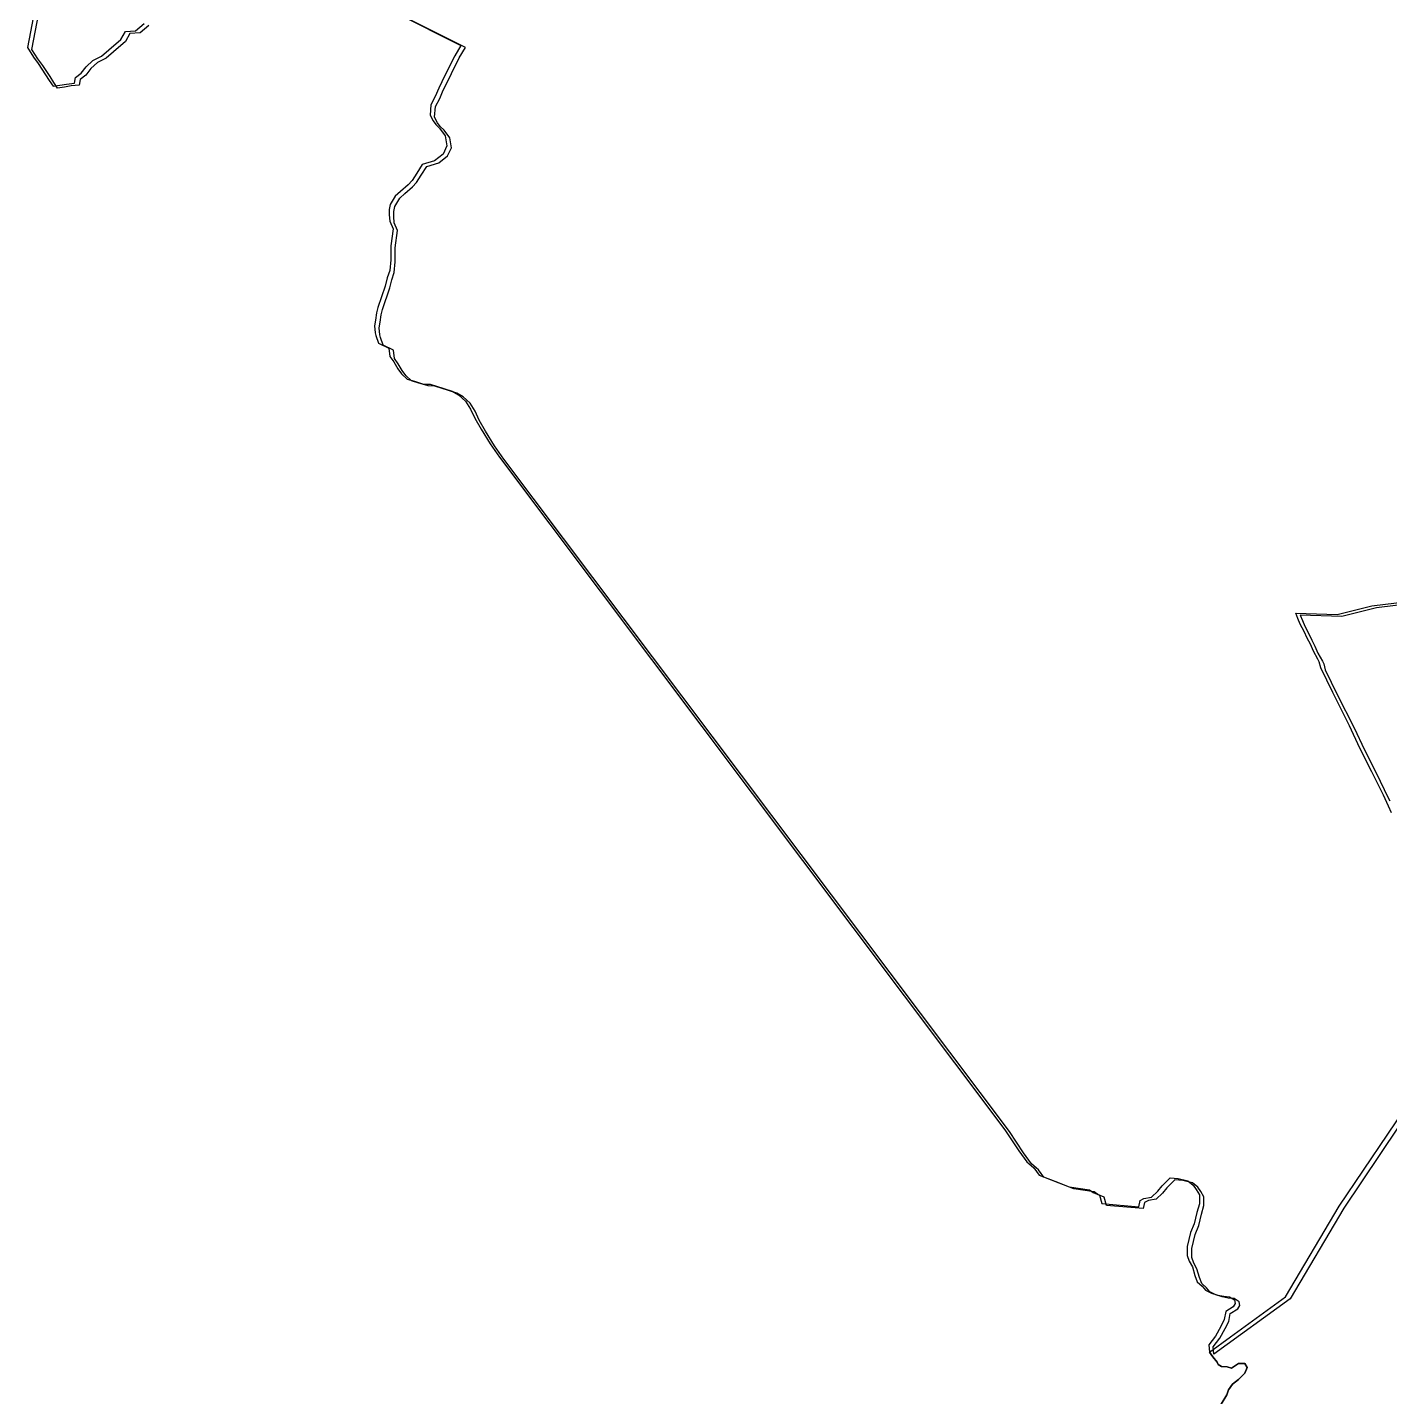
# Model space of a CAD drawing. Header units: inches. Extents: x 33.9 to 41.9, y -4.8 to 5.4.
# Drawn here: x 36.8781 to 37.1919, y -1.7868 to -1.4714 of the extents above; entities that cross this region are included whole.
import ezdxf

# ---------------------------------------------------------------- set-up
doc = ezdxf.new("R2010")
doc.units = ezdxf.units.IN
doc.header["$MEASUREMENT"] = 0
doc.layers.add('Counties', color=7, linetype='Continuous')

msp = doc.modelspace()

# ---------------------------------------------------------------- linework, layer by layer
at = {"layer": 'Counties'}
for points in [[(36.88827, -1.42293), (36.87811, -1.47602), (36.87949, -1.4782), (36.88058, -1.47967), (36.88229, -1.48226), (36.88316, -1.48362), (36.88403, -1.48491), (36.88561, -1.48466), (36.88714, -1.48441), (36.88897, -1.4842), (36.8892, -1.48291), (36.89048, -1.48193), (36.89166, -1.48043), (36.8932, -1.479), (36.89518, -1.47802), (36.8969, -1.47652), (36.89962, -1.47418), (36.90069, -1.47235), (36.90303, -1.47218), (36.90504, -1.4705)], [(36.88827, -1.42293), (36.87811, -1.47602), (36.87949, -1.4782), (36.88058, -1.47967), (36.88229, -1.48226), (36.88316, -1.48362), (36.88403, -1.48491), (36.88561, -1.48466), (36.88714, -1.48441), (36.88897, -1.4842), (36.8892, -1.48291), (36.89048, -1.48193), (36.89166, -1.48043), (36.8932, -1.479), (36.89518, -1.47802), (36.8969, -1.47652), (36.89962, -1.47418), (36.90069, -1.47235), (36.90303, -1.47218), (36.90504, -1.4705)], [(36.90609, -1.47094), (36.90408, -1.47262), (36.90173, -1.4728), (36.90067, -1.47463), (36.89795, -1.47697), (36.89623, -1.47847), (36.89425, -1.47945), (36.89271, -1.48087), (36.89153, -1.48238), (36.89025, -1.48336), (36.89002, -1.48465), (36.88819, -1.48486), (36.88666, -1.48511), (36.88508, -1.48536), (36.88421, -1.48407), (36.88334, -1.4827), (36.88163, -1.48012), (36.88054, -1.47864), (36.87916, -1.47647), (36.88931, -1.42337)], [(36.90609, -1.47094), (36.90408, -1.47262), (36.90173, -1.4728), (36.90067, -1.47463), (36.89795, -1.47697), (36.89623, -1.47847), (36.89425, -1.47945), (36.89271, -1.48087), (36.89153, -1.48238), (36.89025, -1.48336), (36.89002, -1.48465), (36.88819, -1.48486), (36.88666, -1.48511), (36.88508, -1.48536), (36.88421, -1.48407), (36.88334, -1.4827), (36.88163, -1.48012), (36.88054, -1.47864), (36.87916, -1.47647), (36.88931, -1.42337)], [(36.94798, -1.46039), (36.97793, -1.47553), (36.97654, -1.47793), (36.97474, -1.48151), (36.97355, -1.4839), (36.97285, -1.4854), (36.97205, -1.48729), (36.97106, -1.48918), (36.97086, -1.49158), (36.97155, -1.49287), (36.97215, -1.49377), (36.97305, -1.49456), (36.97434, -1.49636), (36.97474, -1.49865), (36.97385, -1.50054), (36.97185, -1.50214), (36.96902, -1.50298), (36.96779, -1.50497), (36.96671, -1.50665), (36.96579, -1.50765), (36.96401, -1.50918), (36.96285, -1.51025), (36.9617, -1.51216), (36.96147, -1.5133), (36.96147, -1.51453), (36.96155, -1.51598), (36.96232, -1.51774), (36.96178, -1.52172), (36.96178, -1.52493), (36.96155, -1.52737), (36.96101, -1.52906), (36.96054, -1.53097), (36.95885, -1.53594), (36.95854, -1.53716), (36.95831, -1.53884), (36.95808, -1.54014), (36.95823, -1.54175), (36.95838, -1.54236), (36.95899, -1.54414), (36.96139, -1.54527), (36.96162, -1.54718), (36.96247, -1.5484), (36.9634, -1.55001), (36.96424, -1.55115), (36.96555, -1.55238), (36.96725, -1.55291), (36.96933, -1.55353), (36.97087, -1.5536), (36.97403, -1.5546), (36.97596, -1.55521), (36.97743, -1.55605), (36.97904, -1.5575), (36.9802, -1.55934), (36.98113, -1.5614), (36.98259, -1.56393), (36.98467, -1.56729), (36.98683, -1.57042), (37.10324, -1.72535), (37.10648, -1.73024), (37.10833, -1.73276), (37.10995, -1.73414), (37.11118, -1.73582), (37.11473, -1.7372), (37.11805, -1.7385), (37.12275, -1.73919), (37.1236, -1.7398), (37.12506, -1.74041), (37.1256, -1.74232), (37.13408, -1.74309), (37.13439, -1.74163), (37.13524, -1.74117), (37.13701, -1.74087), (37.13848, -1.73949), (37.13948, -1.73827), (37.14133, -1.73643), (37.14318, -1.73659), (37.14541, -1.73712), (37.14665, -1.73812), (37.14734, -1.73911), (37.14804, -1.74033), (37.14804, -1.7424), (37.14749, -1.74439), (37.14688, -1.74699), (37.14603, -1.74905), (37.14526, -1.75226), (37.14526, -1.75433), (37.14572, -1.75563), (37.14642, -1.75693), (37.14703, -1.75892), (37.14757, -1.76037), (37.14865, -1.76136), (37.14942, -1.76228), (37.15081, -1.76297), (37.15228, -1.76343), (37.15366, -1.76373), (37.15497, -1.76381), (37.15613, -1.76457), (37.15628, -1.76542), (37.15582, -1.76618), (37.15412, -1.76725), (37.15374, -1.76909), (37.15297, -1.77069), (37.15174, -1.77291), (37.15019, -1.7749), (37.15035, -1.77658), (37.15112, -1.77765), (37.15212, -1.77887), (37.15235, -1.77941), (37.15312, -1.77987), (37.15443, -1.77994), (37.15544, -1.78025), (37.15706, -1.77918), (37.15852, -1.77918), (37.15906, -1.7801), (37.15852, -1.78147), (37.15706, -1.78293), (37.15567, -1.784), (37.15474, -1.7853), (37.15436, -1.78644), (37.15305, -1.78858)], [(36.94798, -1.46039), (36.97793, -1.47553), (36.97654, -1.47793), (36.97474, -1.48151), (36.97355, -1.4839), (36.97285, -1.4854), (36.97205, -1.48729), (36.97106, -1.48918), (36.97086, -1.49158), (36.97155, -1.49287), (36.97215, -1.49377), (36.97305, -1.49456), (36.97434, -1.49636), (36.97474, -1.49865), (36.97385, -1.50054), (36.97185, -1.50214), (36.96902, -1.50298), (36.96779, -1.50497), (36.96671, -1.50665), (36.96579, -1.50765), (36.96401, -1.50918), (36.96285, -1.51025), (36.9617, -1.51216), (36.96147, -1.5133), (36.96147, -1.51453), (36.96155, -1.51598), (36.96232, -1.51774), (36.96178, -1.52172), (36.96178, -1.52493), (36.96155, -1.52737), (36.96101, -1.52906), (36.96054, -1.53097), (36.95885, -1.53594), (36.95854, -1.53716), (36.95831, -1.53884), (36.95808, -1.54014), (36.95823, -1.54175), (36.95838, -1.54236), (36.95899, -1.54414), (36.96139, -1.54527), (36.96162, -1.54718), (36.96247, -1.5484), (36.9634, -1.55001), (36.96424, -1.55115), (36.96555, -1.55238), (36.96725, -1.55291), (36.96933, -1.55353), (36.97087, -1.5536), (36.97403, -1.5546), (36.97596, -1.55521), (36.97743, -1.55605), (36.97904, -1.5575), (36.9802, -1.55934), (36.98113, -1.5614), (36.98259, -1.56393), (36.98467, -1.56729), (36.98683, -1.57042), (37.10324, -1.72535), (37.10648, -1.73024), (37.10833, -1.73276), (37.10995, -1.73414), (37.11118, -1.73582), (37.11473, -1.7372), (37.11805, -1.7385), (37.12275, -1.73919), (37.1236, -1.7398), (37.12506, -1.74041), (37.1256, -1.74232), (37.13408, -1.74309), (37.13439, -1.74163), (37.13524, -1.74117), (37.13701, -1.74087), (37.13848, -1.73949), (37.13948, -1.73827), (37.14133, -1.73643), (37.14318, -1.73659), (37.14541, -1.73712), (37.14665, -1.73812), (37.14734, -1.73911), (37.14804, -1.74033), (37.14804, -1.7424), (37.14749, -1.74439), (37.14688, -1.74699), (37.14603, -1.74905), (37.14526, -1.75226), (37.14526, -1.75433), (37.14572, -1.75563), (37.14642, -1.75693), (37.14703, -1.75892), (37.14757, -1.76037), (37.14865, -1.76136), (37.14942, -1.76228), (37.15081, -1.76297), (37.15228, -1.76343), (37.15366, -1.76373), (37.15497, -1.76381), (37.15613, -1.76457), (37.15628, -1.76542), (37.15582, -1.76618), (37.15412, -1.76725), (37.15374, -1.76909), (37.15297, -1.77069), (37.15174, -1.77291), (37.15019, -1.7749), (37.15035, -1.77658), (37.15112, -1.77765), (37.15212, -1.77887), (37.15235, -1.77941), (37.15312, -1.77987), (37.15443, -1.77994), (37.15544, -1.78025), (37.15706, -1.77918), (37.15852, -1.77918), (37.15906, -1.7801), (37.15852, -1.78147), (37.15706, -1.78293), (37.15567, -1.784), (37.15474, -1.7853), (37.15436, -1.78644), (37.15305, -1.78858)], [(37.19807, -1.71848), (37.18132, -1.74338), (37.16896, -1.76432), (37.1514, -1.77703), (37.15124, -1.77534), (37.15278, -1.77336), (37.15402, -1.77114), (37.15479, -1.76953), (37.15517, -1.7677), (37.15687, -1.76663), (37.15733, -1.76586), (37.15718, -1.76502), (37.15602, -1.76426), (37.15471, -1.76418), (37.15332, -1.76387), (37.15186, -1.76341), (37.15047, -1.76273), (37.1497, -1.76181), (37.14862, -1.76081), (37.14808, -1.75936), (37.14746, -1.75737), (37.14677, -1.75607), (37.14631, -1.75477), (37.14631, -1.75271), (37.14708, -1.7495), (37.14793, -1.74743), (37.14854, -1.74483), (37.14908, -1.74284), (37.14908, -1.74078), (37.14839, -1.73956), (37.1477, -1.73856), (37.14646, -1.73757), (37.14423, -1.73703), (37.14238, -1.73688), (37.14053, -1.73872), (37.13952, -1.73994), (37.13806, -1.74132), (37.13629, -1.74162), (37.13544, -1.74208), (37.13513, -1.74353), (37.12665, -1.74277), (37.12611, -1.74086), (37.12464, -1.74025), (37.1238, -1.73963), (37.11909, -1.73895), (37.11578, -1.73765), (37.11223, -1.73627), (37.111, -1.73459), (37.10938, -1.73321), (37.10753, -1.73069), (37.10429, -1.72579), (36.98788, -1.57087), (36.98572, -1.56774), (36.98364, -1.56437), (36.98218, -1.56185), (36.98125, -1.55978), (36.98009, -1.55795), (36.97847, -1.5565), (36.97701, -1.55566), (36.97508, -1.55504), (36.97192, -1.55405), (36.97038, -1.55397), (36.9683, -1.55336), (36.9666, -1.55283), (36.96529, -1.5516), (36.96444, -1.55045), (36.96352, -1.54885), (36.96267, -1.54763), (36.96244, -1.54571), (36.96004, -1.54459), (36.95943, -1.54281), (36.95928, -1.5422), (36.95912, -1.54059), (36.95936, -1.53929), (36.95959, -1.53761), (36.9599, -1.53638), (36.96159, -1.53141), (36.96205, -1.5295), (36.96259, -1.52782), (36.96282, -1.52537), (36.96282, -1.52216), (36.96336, -1.51819), (36.96259, -1.51643), (36.96252, -1.51497), (36.96252, -1.51375), (36.96275, -1.5126), (36.9639, -1.51069), (36.96506, -1.50962), (36.96683, -1.50809), (36.96776, -1.5071), (36.96884, -1.50542), (36.97007, -1.50343), (36.9729, -1.50258), (36.9749, -1.50099), (36.97579, -1.4991), (36.97539, -1.4968), (36.9741, -1.49501), (36.9732, -1.49421), (36.9726, -1.49332), (36.97191, -1.49202), (36.9721, -1.48963), (36.9731, -1.48774), (36.9739, -1.48584), (36.9746, -1.48435), (36.97579, -1.48196), (36.97759, -1.47837), (36.97898, -1.47598), (36.94902, -1.46084)], [(37.19807, -1.71848), (37.18132, -1.74338), (37.16896, -1.76432), (37.1514, -1.77703), (37.15124, -1.77534), (37.15278, -1.77336), (37.15402, -1.77114), (37.15479, -1.76953), (37.15517, -1.7677), (37.15687, -1.76663), (37.15733, -1.76586), (37.15718, -1.76502), (37.15602, -1.76426), (37.15471, -1.76418), (37.15332, -1.76387), (37.15186, -1.76341), (37.15047, -1.76273), (37.1497, -1.76181), (37.14862, -1.76081), (37.14808, -1.75936), (37.14746, -1.75737), (37.14677, -1.75607), (37.14631, -1.75477), (37.14631, -1.75271), (37.14708, -1.7495), (37.14793, -1.74743), (37.14854, -1.74483), (37.14908, -1.74284), (37.14908, -1.74078), (37.14839, -1.73956), (37.1477, -1.73856), (37.14646, -1.73757), (37.14423, -1.73703), (37.14238, -1.73688), (37.14053, -1.73872), (37.13952, -1.73994), (37.13806, -1.74132), (37.13629, -1.74162), (37.13544, -1.74208), (37.13513, -1.74353), (37.12665, -1.74277), (37.12611, -1.74086), (37.12464, -1.74025), (37.1238, -1.73963), (37.11909, -1.73895), (37.11578, -1.73765), (37.11223, -1.73627), (37.111, -1.73459), (37.10938, -1.73321), (37.10753, -1.73069), (37.10429, -1.72579), (36.98788, -1.57087), (36.98572, -1.56774), (36.98364, -1.56437), (36.98218, -1.56185), (36.98125, -1.55978), (36.98009, -1.55795), (36.97847, -1.5565), (36.97701, -1.55566), (36.97508, -1.55504), (36.97192, -1.55405), (36.97038, -1.55397), (36.9683, -1.55336), (36.9666, -1.55283), (36.96529, -1.5516), (36.96444, -1.55045), (36.96352, -1.54885), (36.96267, -1.54763), (36.96244, -1.54571), (36.96004, -1.54459), (36.95943, -1.54281), (36.95928, -1.5422), (36.95912, -1.54059), (36.95936, -1.53929), (36.95959, -1.53761), (36.9599, -1.53638), (36.96159, -1.53141), (36.96205, -1.5295), (36.96259, -1.52782), (36.96282, -1.52537), (36.96282, -1.52216), (36.96336, -1.51819), (36.96259, -1.51643), (36.96252, -1.51497), (36.96252, -1.51375), (36.96275, -1.5126), (36.9639, -1.51069), (36.96506, -1.50962), (36.96683, -1.50809), (36.96776, -1.5071), (36.96884, -1.50542), (36.97007, -1.50343), (36.9729, -1.50258), (36.9749, -1.50099), (36.97579, -1.4991), (36.97539, -1.4968), (36.9741, -1.49501), (36.9732, -1.49421), (36.9726, -1.49332), (36.97191, -1.49202), (36.9721, -1.48963), (36.9731, -1.48774), (36.9739, -1.48584), (36.9746, -1.48435), (36.97579, -1.48196), (36.97759, -1.47837), (36.97898, -1.47598), (36.94902, -1.46084)], [(37.19227, -1.65237), (37.19162, -1.65082), (37.19084, -1.64911), (37.19043, -1.64829), (37.18778, -1.64285), (37.18501, -1.63741), (37.18264, -1.63228), (37.17876, -1.62464), (37.17601, -1.6189), (37.17563, -1.61753), (37.17533, -1.61694), (37.1743, -1.6151), (37.17362, -1.61349), (37.17286, -1.61211), (37.17214, -1.61052), (37.17129, -1.60885), (37.17075, -1.60755), (37.17023, -1.60636), (37.17981, -1.60662), (37.18778, -1.60464), (37.19594, -1.60365)], [(37.19227, -1.65237), (37.19162, -1.65082), (37.19084, -1.64911), (37.19043, -1.64829), (37.18778, -1.64285), (37.18501, -1.63741), (37.18264, -1.63228), (37.17876, -1.62464), (37.17601, -1.6189), (37.17563, -1.61753), (37.17533, -1.61694), (37.1743, -1.6151), (37.17362, -1.61349), (37.17286, -1.61211), (37.17214, -1.61052), (37.17129, -1.60885), (37.17075, -1.60755), (37.17023, -1.60636), (37.17981, -1.60662), (37.18778, -1.60464), (37.19594, -1.60365)], [(37.19699, -1.6041), (37.18883, -1.60509), (37.18086, -1.60707), (37.17128, -1.6068), (37.1718, -1.608), (37.17233, -1.6093), (37.17319, -1.61096), (37.17391, -1.61256), (37.17467, -1.61393), (37.17535, -1.61554), (37.17638, -1.61739), (37.17668, -1.61798), (37.17705, -1.61935), (37.17981, -1.62509), (37.18369, -1.63272), (37.18606, -1.63785), (37.18883, -1.6433), (37.19148, -1.64874), (37.19189, -1.64956)], [(37.19699, -1.6041), (37.18883, -1.60509), (37.18086, -1.60707), (37.17128, -1.6068), (37.1718, -1.608), (37.17233, -1.6093), (37.17319, -1.61096), (37.17391, -1.61256), (37.17467, -1.61393), (37.17535, -1.61554), (37.17638, -1.61739), (37.17668, -1.61798), (37.17705, -1.61935), (37.17981, -1.62509), (37.18369, -1.63272), (37.18606, -1.63785), (37.18883, -1.6433), (37.19148, -1.64874), (37.19189, -1.64956)], [(37.15305, -1.78858), (37.15436, -1.78644), (37.15474, -1.7853), (37.15567, -1.784), (37.15706, -1.78293), (37.15852, -1.78147), (37.15906, -1.7801), (37.15852, -1.77918), (37.15706, -1.77918), (37.15544, -1.78025), (37.15443, -1.77994), (37.15312, -1.77987), (37.15235, -1.77941), (37.15212, -1.77887), (37.15112, -1.77765), (37.15035, -1.77658), (37.15522, -1.77306), (37.16791, -1.76388), (37.18027, -1.74293), (37.19702, -1.71804)], [(37.15305, -1.78858), (37.15436, -1.78644), (37.15474, -1.7853), (37.15567, -1.784), (37.15706, -1.78293), (37.15852, -1.78147), (37.15906, -1.7801), (37.15852, -1.77918), (37.15706, -1.77918), (37.15544, -1.78025), (37.15443, -1.77994), (37.15312, -1.77987), (37.15235, -1.77941), (37.15212, -1.77887), (37.15112, -1.77765), (37.15035, -1.77658), (37.15522, -1.77306), (37.16791, -1.76388), (37.18027, -1.74293), (37.19702, -1.71804)]]:
    msp.add_lwpolyline(points, dxfattribs=at)

doc.saveas('drawing.dxf')
